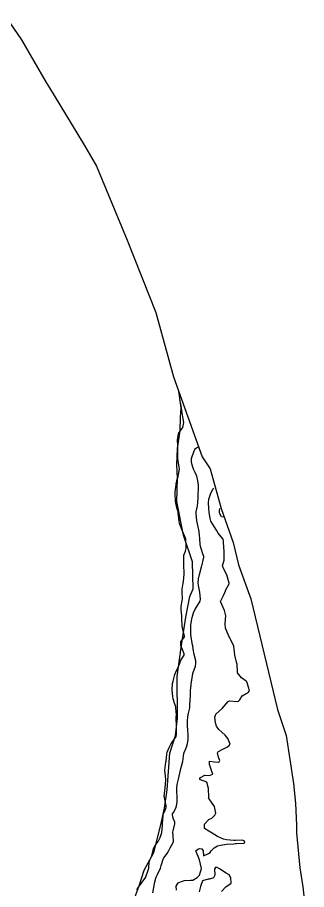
# Model space of a CAD drawing. Header units: metres. Extents: x 292545 to 299085, y 7450245 to 7463078.
# Drawn here: x 296390.3 to 296455.2, y 7457935.9 to 7458131.5 of the extents above; entities that cross this region are included whole.
import ezdxf

# ---------------------------------------------------------------- set-up
doc = ezdxf.new("R2010")
doc.units = ezdxf.units.M
for name, color, linetype in [('Area', 45, 'Continuous'), ('Curvas de Nivel 1m', 11, 'Continuous'), ('Curvas de Nivel 5m', 15, 'Continuous'), ('Hidrografia', 140, 'Continuous')]:
    doc.layers.add(name, color=color, linetype=linetype)

msp = doc.modelspace()

# ---------------------------------------------------------------- linework, layer by layer
at = {"layer": 'Area'}
msp.add_polyline3d([(296387.79, 7458131.54, 664.33), (296391.24, 7458126.53, 664.41), (296396.79, 7458116.93, 664.34), (296397.52, 7458115.72, 664.44), (296398.55, 7458114.01, 664.11), (296405.34, 7458102.84, 664.51), (296408.04, 7458098.21, 664.43), (296414.94, 7458081.54, 664.08), (296421.37, 7458065.38, 664.14), (296425.32, 7458050.94, 664.49), (296431.77, 7458032.95, 665.83), (296433.56, 7458030.31, 670.09), (296436.03, 7458021.35, 673.24), (296438.69, 7458013.76, 666.81), (296439.88, 7458008.7, 674.33), (296442.66, 7458001.14, 674.14), (296448.65, 7457976.28, 674.62), (296450.64, 7457970.45, 671.06), (296452.25, 7457959.67, 667.31), (296452.71, 7457955.28, 667.26), (296452.96, 7457950.23, 667.52), (296452.91, 7457948.58, 667.32), (296453.67, 7457940.79, 667.62), (296454.32, 7457936.47, 667.41), (296455.19, 7457929.27, 667.5)], dxfattribs=at)
at = {"layer": 'Curvas de Nivel 1m', "flags": 128}
for points, elevation in [([(296420.66, 7457935.13), (296420.97, 7457936.71), (296420.99, 7457936.82), (296421.1, 7457937.3), (296421.39, 7457938.44), (296421.47, 7457938.7), (296421.72, 7457939.3), (296422.4, 7457940.69), (296422.59, 7457941.25), (296423.01, 7457942.68), (296423.18, 7457943.01), (296423.88, 7457943.97), (296424.29, 7457944.67), (296424.61, 7457945.26), (296425.21, 7457946.26), (296425.33, 7457946.66), (296425.23, 7457948.02), (296425.16, 7457948.66), (296425.16, 7457948.74), (296425.25, 7457949.04), (296425.63, 7457950.65), (296425.6, 7457950.98), (296425.28, 7457951.9), (296425.08, 7457952.66), (296425.11, 7457952.84), (296425.29, 7457953.18), (296425.83, 7457954.13), (296426.01, 7457954.65), (296426.15, 7457955.47), (296426.15, 7457956.65), (296426.04, 7457957.96), (296426.04, 7457958.65), (296426.17, 7457959.45), (296426.44, 7457960.64), (296426.78, 7457962.02), (296426.89, 7457962.64), (296426.97, 7457963.08), (296427.43, 7457964.63), (296427.67, 7457966.41), (296427.73, 7457966.63), (296428.23, 7457967.86), (296428.49, 7457968.62), (296428.63, 7457969.48), (296428.6, 7457970.62), (296428.51, 7457971.62), (296428.44, 7457972.62), (296428.45, 7457973.71), (296428.55, 7457974.62), (296428.73, 7457975.44), (296428.96, 7457976.62), (296429.01, 7457977.19), (296429.09, 7457978.62), (296429.11, 7457979.1), (296429.14, 7457980.61), (296429.18, 7457981.06), (296429.4, 7457982.61), (296429.43, 7457982.83), (296429.66, 7457984.33), (296429.74, 7457984.61), (296430.26, 7457986.03), (296430.36, 7457986.6), (296430.32, 7457987.22), (296430, 7457988.61), (296429.73, 7457989.85), (296429.64, 7457990.61), (296429.62, 7457990.73), (296429.29, 7457992.61), (296429.24, 7457993.14), (296429.21, 7457994.62), (296429.24, 7457995.17), (296429.44, 7457996.61), (296429.5, 7457996.93), (296429.83, 7457997.99), (296430.1, 7457998.61), (296430.48, 7457999.24), (296431.28, 7458000.59), (296431.39, 7458001.05), (296431.27, 7458002.59), (296431.02, 7458003.72), (296430.86, 7458004.6), (296430.93, 7458005.58), (296431.16, 7458006.59), (296431.63, 7458008.27), (296431.72, 7458008.58), (296431.76, 7458008.77), (296431.97, 7458009.81), (296432.11, 7458010.45), (296432.1, 7458010.58), (296431.98, 7458010.97), (296431.45, 7458012.59), (296431.32, 7458013.28), (296431.22, 7458014.59), (296431.17, 7458015.45), (296431.02, 7458016.59), (296430.69, 7458017.97), (296430.57, 7458018.6), (296430.41, 7458020.27), (296430.44, 7458020.6), (296430.75, 7458021.95), (296430.82, 7458022.59), (296430.88, 7458023.85), (296430.88, 7458024.59), (296430.93, 7458025.82), (296430.95, 7458026.59), (296430.72, 7458028.06), (296430.56, 7458028.6), (296430.2, 7458029.47), (296429.82, 7458030.21), (296429.63, 7458030.61), (296429.33, 7458031.72), (296429.34, 7458032.61), (296430, 7458034.34), (296430.13, 7458034.6), (296430.27, 7458034.83), (296430.74, 7458035.16), (296430.88, 7458035.04)], 666), ([(296425.99, 7457935.74), (296425.93, 7457936.65), (296426.39, 7457937.36), (296427.11, 7457937.7), (296427.83, 7457937.91), (296429.11, 7457938.02), (296429.7, 7457938.02), (296430.62, 7457938.6), (296430.88, 7457938.84), (296431.13, 7457939.09), (296431.64, 7457940.58), (296431.17, 7457942.59), (296430.37, 7457944.6), (296430.81, 7457944.98), (296431.2, 7457945.1), (296431.66, 7457945.04), (296432, 7457944.58), (296432.05, 7457943.44), (296433.19, 7457944.01), (296433.52, 7457944.23), (296433.81, 7457944.55), (296434.47, 7457945.27), (296435.2, 7457945.67), (296435.9, 7457945.84), (296437.21, 7457946.05), (296438.9, 7457946.18), (296439.21, 7457946.21), (296439.46, 7457946.24), (296441.21, 7457946.33), (296441.37, 7457946.47), (296441.22, 7457946.78), (296440.72, 7457946.98), (296439.22, 7457946.91), (296438.83, 7457946.88), (296437.22, 7457947.03), (296436.56, 7457947.19), (296435.23, 7457947.78), (296434.02, 7457948.55), (296433.25, 7457948.96), (296432.28, 7457949.6), (296432.25, 7457950.58), (296433.27, 7457951.61), (296433.91, 7457951.92), (296434.63, 7457952.55), (296434.79, 7457953.04), (296434.53, 7457954.55), (296433.33, 7457956.23), (296433.17, 7457956.4), (296433.26, 7457956.56), (296433.27, 7457956.63), (296433.17, 7457958.56), (296432.8, 7457959.99), (296431.38, 7457960.52), (296431.24, 7457960.59), (296431.21, 7457960.77), (296431.39, 7457961.03), (296432.34, 7457961.53), (296433.39, 7457961.45), (296434.16, 7457961.79), (296433.85, 7457962.56), (296433.42, 7457963.96), (296433.39, 7457964.56), (296433.43, 7457964.66), (296434.56, 7457964.55), (296435.43, 7457964.44), (296435.51, 7457964.46), (296435.57, 7457964.54), (296435.74, 7457964.84), (296435.44, 7457965.56), (296435.2, 7457966.54), (296435.29, 7457966.71), (296435.46, 7457966.86), (296436.27, 7457967.34), (296437.47, 7457967.94), (296437.8, 7457968.18), (296438.06, 7457968.5), (296437.49, 7457969.8), (296436.91, 7457970.52), (296436.15, 7457971.17), (296435.52, 7457971.77), (296435.01, 7457972.55), (296434.78, 7457973.3), (296434.63, 7457974.55), (296434.84, 7457975.27), (296435.57, 7457975.88), (296436.27, 7457976.53), (296437.59, 7457978.05), (296437.9, 7457978.2), (296439.59, 7457978.09), (296439.94, 7457978.14), (296440.24, 7457978.48), (296440.74, 7457979.34), (296441.61, 7457979.86), (296442.04, 7457980.04), (296442.35, 7457980.46), (296442.2, 7457981.04), (296441.78, 7457982.46), (296441.64, 7457982.66), (296440.55, 7457983.37), (296439.66, 7457984.49), (296439.59, 7457986.49), (296439.57, 7457986.62), (296439.1, 7457988.5), (296439.02, 7457989.2), (296438.84, 7457990.5), (296438.03, 7457992.23), (296437.87, 7457992.51), (296437.77, 7457992.75), (296437.23, 7457993.97), (296437, 7457994.52), (296436.89, 7457995.43), (296437.02, 7457996.52), (296437.05, 7457997.29), (296436.74, 7457998.52), (296435.85, 7458000.53), (296436.53, 7458001.86), (296436.84, 7458002.52), (296437.17, 7458003.24), (296437.8, 7458004.51), (296437.82, 7458004.6), (296437.32, 7458006.52), (296436.53, 7458007.94), (296436.33, 7458008.53), (296436.69, 7458009.8), (296436.71, 7458010.52), (296436.68, 7458011.84), (296436.64, 7458012.52), (296436.57, 7458013.97), (296436.45, 7458014.53), (296436.03, 7458015), (296435.33, 7458015.83), (296434.94, 7458016.55), (296434.06, 7458017.9), (296433.69, 7458018.56), (296433.54, 7458019.11), (296433.32, 7458020.57), (296433.22, 7458021.46), (296433.16, 7458022.57), (296433.23, 7458023.47), (296433.6, 7458024.57), (296433.78, 7458024.93), (296434.15, 7458025.64), (296434.35, 7458025.97)], 667), ([(296436.45, 7458019.4), (296436.08, 7458019.48), (296435.73, 7458020.18), (296435.65, 7458020.54), (296435.64, 7458021), (296435.73, 7458021.27), (296435.81, 7458021.4)], 668), ([(296436.13, 7457935.48), (296437.09, 7457936.52), (296438.26, 7457937.35), (296438.18, 7457938.5), (296437.82, 7457939.2), (296437.13, 7457939.55), (296435.64, 7457940.54), (296435.15, 7457940.86), (296434.81, 7457940.89), (296434.51, 7457940.55), (296434.59, 7457939.09), (296434.31, 7457938.55), (296433.43, 7457938.24), (296433.12, 7457938.23), (296431.82, 7457937.87), (296431.42, 7457936.59), (296431.08, 7457935.35)], 667)]:
    msp.add_lwpolyline(points, dxfattribs=dict(at, elevation=elevation))
at = {"layer": 'Curvas de Nivel 5m', "elevation": 665, "flags": 128}
msp.add_lwpolyline([(296417.09, 7457935.8), (296417.45, 7457936.39), (296417.7, 7457936.74), (296418.31, 7457937.53), (296419.12, 7457938.68), (296419.14, 7457938.71), (296419.15, 7457938.73), (296419.63, 7457940.23), (296419.76, 7457940.72), (296419.88, 7457942), (296420.08, 7457942.72), (296420.43, 7457943.46), (296420.75, 7457944.71), (296420.83, 7457945.08), (296421.2, 7457945.76), (296421.85, 7457946.7), (296422.36, 7457947.56), (296422.74, 7457948.69), (296422.86, 7457950.29), (296422.88, 7457950.69), (296423.02, 7457952.43), (296423.04, 7457952.68), (296423.09, 7457952.88), (296423.29, 7457953.31), (296423.67, 7457954.32), (296423.71, 7457954.68), (296423.33, 7457956.52), (296423.28, 7457956.68), (296423.27, 7457956.74), (296423.34, 7457957.48), (296423.42, 7457958.62), (296423.43, 7457958.68), (296423.62, 7457960.44), (296423.63, 7457960.68), (296423.4, 7457962.68), (296423.63, 7457964.47), (296423.66, 7457964.68), (296423.84, 7457966.28), (296423.94, 7457966.68), (296424.35, 7457967.78), (296424.78, 7457968.67), (296425.08, 7457969.06), (296425.49, 7457969.53), (296425.92, 7457970.23), (296426.03, 7457970.65), (296426.03, 7457971.17), (296425.99, 7457972.65), (296425.94, 7457974.26), (296425.96, 7457974.65), (296425.98, 7457975.08), (296425.87, 7457976.66), (296425.82, 7457976.9), (296425.58, 7457977.68), (296425.28, 7457978.66), (296425.18, 7457979.09), (296425.02, 7457980.66), (296425.13, 7457982.15), (296425.24, 7457982.66), (296425.66, 7457984.1), (296425.78, 7457984.53), (296425.83, 7457984.65), (296426.43, 7457985.9), (296426.74, 7457986.64), (296427, 7457987.33), (296427.71, 7457988.48), (296427.75, 7457988.59), (296427.75, 7457988.63), (296427.71, 7457988.76), (296426.96, 7457990.64), (296426.94, 7457991.45), (296427.76, 7457992.56), (296427.78, 7457992.62), (296427.76, 7457992.72), (296427.33, 7457994.63), (296427.3, 7457995.13), (296427.22, 7457996.64), (296427.19, 7457997.27), (296427.06, 7457998.64), (296427.03, 7457999.45), (296427.3, 7458000.64), (296427.37, 7458001.13), (296427.26, 7458002.64), (296427.26, 7458003.26), (296427.5, 7458004.63), (296427.56, 7458004.98), (296427.73, 7458006.63), (296427.73, 7458006.83), (296427.64, 7458008.63), (296427.63, 7458008.96), (296427.62, 7458010.63), (296427.67, 7458010.94), (296427.99, 7458011.82), (296428.2, 7458012.42), (296428.19, 7458012.63), (296428.17, 7458012.79), (296428.06, 7458014.63), (296428.05, 7458014.66), (296428.02, 7458014.71), (296427.16, 7458016.64), (296426.71, 7458017.99), (296426.59, 7458018.64), (296426.4, 7458020.33), (296426.34, 7458020.65), (296426.11, 7458021.49), (296425.82, 7458022.65), (296425.77, 7458023.01), (296425.68, 7458024.65), (296425.71, 7458025.09), (296425.91, 7458026.65), (296425.94, 7458026.88), (296426.18, 7458027.93), (296426.36, 7458028.48), (296426.41, 7458028.65), (296426.65, 7458030.2), (296426.6, 7458030.65), (296426.27, 7458032.62), (296426.27, 7458032.65), (296426.32, 7458034.59), (296426.33, 7458034.65), (296426.27, 7458035.65), (296426.21, 7458036.65), (296426.21, 7458036.72), (296426.29, 7458037.32), (296426.56, 7458038.39), (296426.76, 7458038.65), (296427.45, 7458039.51), (296427.62, 7458040.64), (296427.5, 7458041.47), (296427.28, 7458042.8), (296426.99, 7458044.83), (296426.74, 7458045.78)], dxfattribs=at)
at = {"layer": 'Hidrografia', "elevation": 664.84}
msp.add_lwpolyline([(296415.91, 7457932.17), (296417.53, 7457936.48), (296418.73, 7457940.26), (296420.89, 7457944.22), (296422.51, 7457950.37), (296423.34, 7457954.14), (296423.89, 7457958.29), (296424.49, 7457966.51), (296425.78, 7457970.47), (296426.2, 7457974.33), (296426.15, 7457983.67), (296427.07, 7457990.16), (296428.09, 7457996.99), (296428.97, 7458001.64), (296429.75, 7458003.34), (296429.61, 7458009.4), (296427.54, 7458015.39), (296426.06, 7458022.97), (296426.25, 7458028.17), (296426.11, 7458031.25), (296426.2, 7458034.81), (296426.84, 7458038.77), (296426.89, 7458041.85), (296427.03, 7458043.97), (296426.49, 7458047.68)], dxfattribs=at)

doc.saveas('drawing.dxf')
